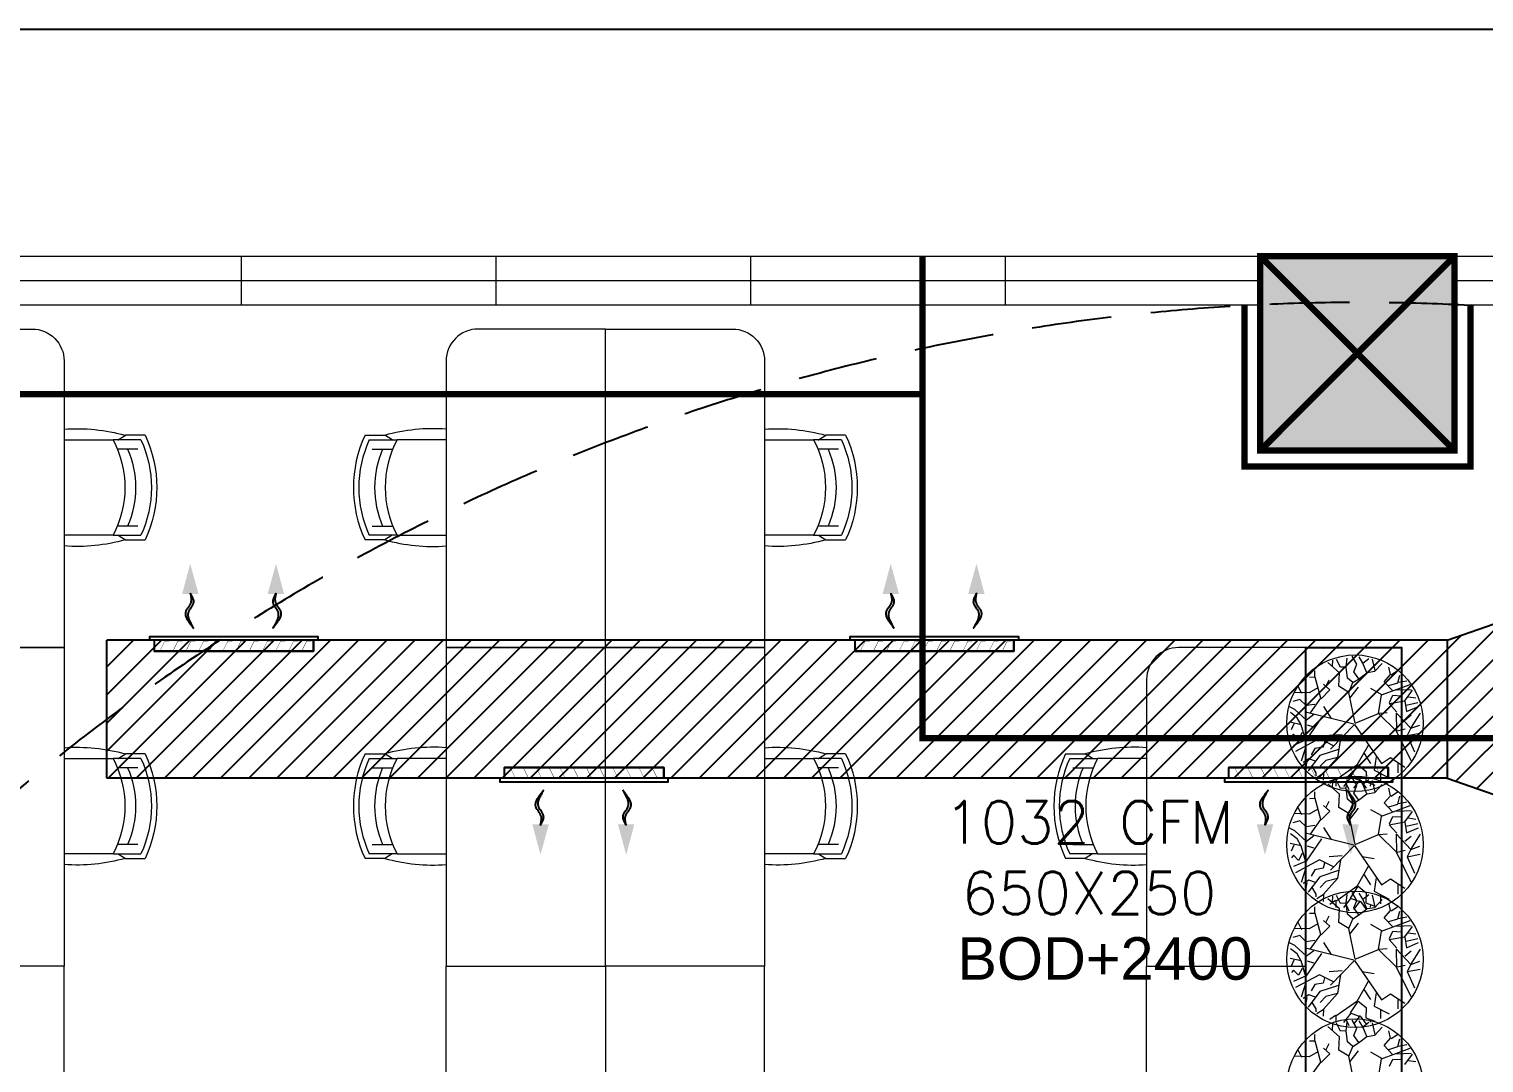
# Model space of a CAD drawing. Header units: millimetres. Extents: x 148480 to 578986, y 39883 to 155062.
# Drawn here: x 240593 to 247446, y 138883 to 143751 of the extents above; entities that cross this region are included whole.
import ezdxf

# ---------------------------------------------------------------- set-up
doc = ezdxf.new("R2010")
doc.units = ezdxf.units.MM
for name, pattern in [('CENTER', [2, 1.25, -0.25, 0.25, -0.25]), ('CONTINU', [0]), ('HIDDEN', [0.375, 0.25, -0.125])]:
    doc.linetypes.add(name, pattern=pattern)
for name, color, linetype in [('CEN', 252, 'CENTER'), ('Flooring', 44, 'Continuous'), ('Hatch 01_UC', 7, 'Continuous'), ('I - MODULAR', 44, 'Continuous'), ('Layer2', 4, 'Continuous'), ('Layer4', 6, 'Continuous'), ('M-HVAC ELLIPTICAL DUCT', 6, 'Continuous'), ('M-HVAC VRV PIPE', 4, 'Continuous'), ('M-HVAC-BOF', 6, 'Continuous'), ('M-HVAC-GRIL', 6, 'Continuous'), ('M-HVAC-INSULATION', 8, 'Continuous'), ('M-HVAC-SUPP', 4, 'Continuous'), ('M-HVAC-TEXT', 7, 'Continuous')]:
    doc.layers.add(name, color=color, linetype=linetype)
doc.layers.add('glass', color=7, linetype='Continuous', lineweight=0, true_color=0x0000d6)
doc.layers.add('I-01$0$i-plants', color=7, linetype='Continuous', lineweight=13, true_color=0x86b300)
for name, color, linetype, lineweight in [('ID - MODULAR', 44, 'Continuous', 5), ('KDBS-SIDE THROW GRILLE', 1, 'Continuous', 18), ('M HVAC GRILLE', 6, 'Continuous', 13)]:
    doc.layers.add(name, color=color, linetype=linetype, lineweight=lineweight)
doc.styles.add('ARAIL', font='arial.ttf')
doc.styles.add('R', font='romans.shx')
pattern_1 = [(225, (811127.6, 15256.2), (66.29126, -66.29126), [])]

# ---------------------------------------------------------------- blocks, each defined once
blk = doc.blocks.new('GFC1')
at = {"layer": 'Hatch 01_UC', "linetype": 'Continuous'}
h = blk.add_hatch(color=8, dxfattribs=at)
h.dxf.hatch_style = 1
h.paths.add_polyline_path([(319025.1, 142752.5), (319025.1, 143667.5), (319940.1, 143667.5), (319940.1, 142752.5)])
at = {"layer": 'CEN', "color": 8, "linetype": 'Continuous', "lineweight": 0}
for p, q in [((319025.1, 143667.5), (319940.1, 143667.5)), ((319025.1, 142752.5), (319025.1, 143667.5)), ((319025.1, 143667.5), (319914.7, 143667.5)), ((319940.1, 143667.5), (319025.1, 142752.5)), ((319025.1, 143667.5), (319940.1, 142752.5)), ((319940.1, 143667.5), (319940.1, 142752.5)), ((319940.1, 142752.5), (319025.1, 142752.5))]:
    blk.add_line(p, q, dxfattribs=at)
at = {"layer": 'CEN', "color": 8, "linetype": 'HIDDEN', "lineweight": 0, "ltscale": 1500}
blk.add_line((317433.8, 143017.5), (311570.5, 143017.5), dxfattribs=at)
blk.add_lwpolyline([(317433.8, 143667.5), (317433.8, 141397.5), (321533.8, 141397.5), (321533.8, 143667.5)], dxfattribs=at)
at = {"layer": 'CEN', "color": 8, "linetype": 'Continuous', "lineweight": 0}
blk.add_lwpolyline([(319025.1, 143667.5), (319940.1, 143667.5), (319940.1, 142752.5), (319025.1, 142752.5)], close=True, dxfattribs=at)
blk.add_lwpolyline([(320015.1, 143438.7), (320015.1, 142677.5), (318950.1, 142677.5), (318950.1, 143438.7)], dxfattribs=at)
at = {"layer": 'DEFPOINTS', "color": 8, "linetype": 'Continuous'}
blk.add_lwpolyline([(330908.9, 62386.8), (289636.8, 62386.8), (289636.8, 144736.9), (330908.9, 144736.9)], close=True, dxfattribs=at)
at = {"layer": 'Flooring', "color": 8, "linetype": 'HIDDEN', "ltscale": 1500}
blk.add_lwpolyline([(328672.2, 130068.3, 1.540604), (310717.1, 129143.3, 0.119203), (311634.4, 128071.9, -0.704413), (307490.1, 113767.5)], format="xyb", dxfattribs=at)
at = {"layer": 'glass', "color": 8, "linetype": 'Continuous'}
for p, q in [((309976.8, 143667.5), (319025.1, 143667.5)), ((314225.1, 143438.7), (314225.1, 143667.5)), ((315425.1, 143438.7), (315425.1, 143667.5)), ((316625.1, 143438.7), (316625.1, 143667.5)), ((317825.1, 143438.7), (317825.1, 143667.5)), ((319940.1, 143667.5), (329064.7, 143667.5)), ((309976.8, 143553.1), (319025.1, 143553.1)), ((319940.1, 143553.1), (329064.7, 143553.1)), ((309976.8, 143438.7), (319025.1, 143438.7)), ((319940.1, 143438.7), (329064.7, 143438.7))]:
    blk.add_line(p, q, dxfattribs=at)
at = {"layer": 'I - MODULAR', "color": 8, "linetype": 'Continuous'}
for points in [[(319940.1, 142752.5), (319025.1, 142752.5), (319025.1, 143667.5), (319940.1, 143667.5)], [(319239.7, 141824.7), (319689.7, 141824.7), (319689.7, 135824.7), (319239.7, 135824.7)]]:
    blk.add_lwpolyline(points, close=True, dxfattribs=at)
at = {"layer": 'I-01$0$i-plants', "color": 8}
for p, q in [((319398.1, 141705.6), (319343.6, 141754.1)), ((319364.9, 141736.1), (319367, 141765.6)), ((319403.6, 141732.1), (319384.8, 141768.9)), ((319430.2, 141733.2), (319403.6, 141732.1)), ((319430.2, 141733.2), (319434.1, 141774.5)), ((319435.2, 141681.1), (319430.2, 141733.2)), ((319480.1, 141745.9), (319457.7, 141784)), ((319466.3, 141710.5), (319480.1, 141745.9)), ((319507.6, 141752.1), (319490.9, 141780.7)), ((319507.6, 141752.1), (319536.1, 141773.9)), ((319526.6, 141706.5), (319507.6, 141752.1)), ((319566.5, 141716.1), (319553.1, 141770.1)), ((319564.9, 141713.2), (319599.4, 141750.4)), ((319639.2, 141697.8), (319631.1, 141733.1)), ((319283.7, 141684.9), (319257.5, 141683.8)), ((319281.4, 141684.2), (319282.6, 141715.8)), ((319311, 141585.8), (319283.7, 141684.9)), ((319336.1, 141644.6), (319349.2, 141673)), ((319395.8, 141642.5), (319398.1, 141705.6)), ((319460.3, 141659.8), (319435.2, 141681.1)), ((319460.3, 141659.8), (319487.4, 141676.7)), ((319489.7, 141677.4), (319466.3, 141710.5)), ((319487.4, 141676.7), (319526.6, 141706.5)), ((319529.2, 141707.2), (319564.9, 141713.2)), ((319609, 141664), (319639.2, 141697.8)), ((319648.4, 141622.4), (319609, 141664)), ((319642.1, 141696.3), (319671.2, 141716.2)), ((319672.6, 141658.6), (319682.8, 141695.3)), ((319674.2, 141661.4), (319714.8, 141668.9)), ((319254.8, 141611.4), (319187.3, 141613.5)), ((319221.2, 141608.1), (319202, 141644.8)), ((319296.2, 141635), (319254.8, 141611.4)), ((319311.5, 141583.9), (319352.6, 141625.1)), ((319352.6, 141625.1), (319323.3, 141652)), ((319441.9, 141613.9), (319395.8, 141642.5)), ((319441.9, 141613.9), (319460.3, 141659.8)), ((319471.5, 141468.5), (319441.9, 141613.9)), ((319447.3, 141586.6), (319487.8, 141638.8)), ((319598.1, 141602.6), (319546.5, 141632)), ((319581.5, 141515.1), (319595.5, 141601.9)), ((319595.5, 141601.9), (319730.9, 141651.6)), ((319630.7, 141646), (319672.6, 141658.6)), ((319633.1, 141566.3), (319649.7, 141600.4)), ((319649.7, 141600.4), (319687.8, 141598.3)), ((319666.2, 141625.4), (319735.1, 141628.1)), ((319705.5, 141574.7), (319741.8, 141623.6)), ((319723.9, 141593.5), (319757.8, 141588)), ((319187.4, 141533.1), (319162.1, 141545.5)), ((319210.7, 141580.5), (319178.6, 141570.8)), ((319242.5, 141482.7), (319187.4, 141533.1)), ((319241, 141551.5), (319210.7, 141580.5)), ((319282.1, 141557.1), (319241, 141551.5)), ((319261.8, 141517.4), (319311, 141585.8)), ((319360.5, 141491.3), (319324.9, 141547.5)), ((319631.7, 141561.4), (319705.5, 141574.7)), ((319668.2, 141521.1), (319631.7, 141561.4)), ((319706.2, 141572.6), (319713.1, 141523.4)), ((319711.7, 141554.2), (319767.1, 141566.4)), ((319713.1, 141523.4), (319770, 141547.2)), ((319217, 141461.5), (319165.2, 141472.8)), ((319199.1, 141494.1), (319167.8, 141518.4)), ((319183.8, 141465.1), (319170.7, 141436.7)), ((319216.4, 141463.7), (319199.1, 141494.1)), ((319237.9, 141392), (319217, 141461.5)), ((319465.1, 141464.6), (319237.7, 141520.9)), ((319314.1, 141495.3), (319240.8, 141390.5)), ((319277.8, 141508.9), (319242.5, 141482.7)), ((319276.6, 141450.5), (319247, 141459.6)), ((319468.4, 141463.2), (319355.8, 141346.8)), ((319468.4, 141463.2), (319595.9, 141278.3)), ((319471.5, 141468.5), (319581.5, 141515.1)), ((319581.5, 141515.1), (319664.9, 141432.9)), ((319583.8, 141515.8), (319623.2, 141518.8)), ((319668.1, 141431.8), (319666.8, 141516.3)), ((319666.8, 141516.3), (319733.9, 141444.7)), ((319706.1, 141483.2), (319736.5, 141508)), ((319733.9, 141444.7), (319779.2, 141516.4)), ((319733.9, 141444.7), (319777.4, 141460.1)), ((319181.7, 141417.6), (319171.8, 141405.8)), ((319205.3, 141393.4), (319181.7, 141417.6)), ((319240.8, 141390.5), (319181.9, 141364)), ((319303.5, 141396.1), (319190.5, 141335.3)), ((319222.2, 141425.3), (319205.3, 141393.4)), ((319369.9, 141362.3), (319303.5, 141396.1)), ((319410.4, 141414.6), (319350.2, 141410.1)), ((319402.4, 141396.6), (319389.1, 141307.7)), ((319505, 141411.7), (319561.7, 141401.9)), ((319664.9, 141432.9), (319733.8, 141292.9)), ((319670.4, 141432.4), (319708, 141441.4)), ((319733.9, 141444.7), (319717.2, 141410.8)), ((319717.2, 141410.8), (319778.1, 141422.3)), ((319717.2, 141410.8), (319750.9, 141333.7)), ((319240.7, 141363.7), (319217.6, 141289.8)), ((319282.5, 141349.4), (319264.9, 141319.6)), ((319320.7, 141356.4), (319282.5, 141349.4)), ((319393.8, 141345), (319305.9, 141316.3)), ((319326.9, 141380.7), (319320.7, 141356.4)), ((319532.7, 141364.3), (319480.5, 141270.5)), ((319515, 141325.4), (319544.9, 141278.7)), ((319254.3, 141300.8), (319227.2, 141283.9)), ((319244.4, 141289), (319238.9, 141262.6)), ((319305.9, 141316.3), (319250.1, 141243.9)), ((319284.4, 141289.8), (319254.3, 141300.8)), ((319266.7, 141268.9), (319287.4, 141235)), ((319334.3, 141293.6), (319307.6, 141265.6)), ((319389.1, 141307.7), (319322.7, 141234.4)), ((319389.1, 141307.7), (319334.3, 141293.6)), ((319480.5, 141270.5), (319381, 141200.3)), ((319483.8, 141269.2), (319448.7, 141216.2)), ((319485.4, 141272), (319524.3, 141241.2)), ((319570.3, 141310.8), (319562.2, 141248.2)), ((319596, 141278.4), (319638.4, 141306.7)), ((319638.4, 141306.7), (319705.6, 141262)), ((319673.5, 141279.2), (319673.5, 141234.7)), ((319287.4, 141235), (319286.3, 141221.1)), ((319320.7, 141231.4), (319292, 141211.6)), ((319322.7, 141234.4), (319321.8, 141200.5)), ((319398.1, 141134.9), (319343.6, 141183.4)), ((319379.7, 141204.6), (319353.2, 141185.5)), ((319364.9, 141165.4), (319367, 141194.9)), ((319381, 141200.3), (319381.5, 141171.6)), ((319403.6, 141161.4), (319384.8, 141198.1)), ((319451.6, 141215), (319416.7, 141170.9)), ((319428.9, 141183.4), (319442.3, 141156.2)), ((319430.2, 141162.5), (319434.1, 141203.8)), ((319448.7, 141216.2), (319499.4, 141198.1)), ((319480.1, 141175.2), (319457.7, 141213.2)), ((319495.4, 141203.4), (319464.7, 141162.9)), ((319507.6, 141181.4), (319490.9, 141209.9)), ((319499.4, 141198.1), (319523.4, 141162.9)), ((319507.6, 141181.4), (319536.1, 141203.2)), ((319524.3, 141241.2), (319522.3, 141193.8)), ((319522.3, 141193.8), (319564.7, 141177.3)), ((319543.8, 141184.6), (319542, 141172.9)), ((319566.5, 141145.4), (319553.1, 141199.4)), ((319562.2, 141248.2), (319632.4, 141211.2)), ((319591.1, 141232.1), (319590.8, 141189.6)), ((319283.7, 141114.2), (319257.5, 141113.1)), ((319281.4, 141113.5), (319282.6, 141145.1)), ((319311, 141015.1), (319283.7, 141114.2)), ((319395.8, 141071.8), (319398.1, 141134.9)), ((319430.2, 141162.5), (319403.6, 141161.4)), ((319435.2, 141110.4), (319430.2, 141162.5)), ((319466.3, 141139.8), (319480.1, 141175.2)), ((319489.7, 141106.7), (319466.3, 141139.8)), ((319487.4, 141106), (319526.6, 141135.8)), ((319526.6, 141135.8), (319507.6, 141181.4)), ((319529.2, 141136.5), (319564.9, 141142.5)), ((319564.9, 141142.5), (319599.4, 141179.7)), ((319609, 141093.3), (319639.2, 141127.1)), ((319639.2, 141127.1), (319631.1, 141162.4)), ((319642.1, 141125.6), (319671.2, 141145.5)), ((319672.6, 141087.9), (319682.8, 141124.5)), ((319221.2, 141037.3), (319202, 141074)), ((319296.2, 141064.3), (319254.8, 141040.7)), ((319311.5, 141013.2), (319352.6, 141054.4)), ((319352.6, 141054.4), (319323.3, 141081.3)), ((319336.1, 141073.9), (319349.2, 141102.3)), ((319441.9, 141043.1), (319395.8, 141071.8)), ((319460.3, 141089.1), (319435.2, 141110.4)), ((319441.9, 141043.1), (319460.3, 141089.1)), ((319447.3, 141015.9), (319487.8, 141068.1)), ((319460.3, 141089.1), (319487.4, 141106)), ((319598.1, 141031.9), (319546.5, 141061.3)), ((319595.5, 141031.1), (319730.9, 141080.9)), ((319648.4, 141051.7), (319609, 141093.3)), ((319630.7, 141075.3), (319672.6, 141087.9)), ((319666.2, 141054.7), (319735.1, 141057.4)), ((319674.2, 141090.7), (319714.8, 141098.2)), ((319705.5, 141004), (319741.8, 141052.9)), ((319210.7, 141009.7), (319178.6, 141000.1)), ((319254.8, 141040.7), (319187.3, 141042.8)), ((319241, 140980.8), (319210.7, 141009.7)), ((319282.1, 140986.4), (319241, 140980.8)), ((319261.8, 140946.7), (319311, 141015.1)), ((319360.5, 140920.6), (319324.9, 140976.8)), ((319471.5, 140897.8), (319441.9, 141043.1)), ((319581.5, 140944.4), (319595.5, 141031.1)), ((319631.7, 140990.7), (319705.5, 141004)), ((319668.2, 140950.4), (319631.7, 140990.7)), ((319633.1, 140995.5), (319649.7, 141029.7)), ((319649.7, 141029.7), (319687.8, 141027.6)), ((319706.2, 141001.9), (319713.1, 140952.7)), ((319711.7, 140983.5), (319767.1, 140995.7)), ((319713.1, 140952.7), (319770, 140976.5)), ((319723.9, 141022.8), (319757.8, 141017.3)), ((319187.4, 140962.4), (319162.1, 140974.8)), ((319199.1, 140923.4), (319167.8, 140947.6)), ((319242.5, 140912), (319187.4, 140962.4)), ((319216.4, 140893), (319199.1, 140923.4)), ((319465.1, 140893.9), (319237.7, 140950.2)), ((319314.1, 140924.6), (319240.8, 140819.8)), ((319277.8, 140938.2), (319242.5, 140912)), ((319471.5, 140897.8), (319581.5, 140944.4)), ((319581.5, 140944.4), (319664.9, 140862.2)), ((319583.8, 140945.1), (319623.2, 140948.1)), ((319668.1, 140861), (319666.8, 140945.5)), ((319666.8, 140945.5), (319733.9, 140874)), ((319706.1, 140912.5), (319736.5, 140937.3)), ((319733.9, 140874), (319779.2, 140945.7)), ((319217, 140890.8), (319165.2, 140902.1)), ((319183.8, 140894.4), (319170.7, 140866)), ((319181.7, 140846.9), (319171.8, 140835.1)), ((319205.3, 140822.7), (319181.7, 140846.9)), ((319222.2, 140854.6), (319205.3, 140822.7)), ((319237.9, 140821.3), (319217, 140890.8)), ((319276.6, 140879.8), (319247, 140888.9)), ((319410.4, 140843.9), (319350.2, 140839.4)), ((319468.4, 140892.5), (319355.8, 140776.1)), ((319468.4, 140892.5), (319595.9, 140707.6)), ((319505, 140841), (319561.7, 140831.2)), ((319664.9, 140862.2), (319733.8, 140722.2)), ((319670.4, 140861.7), (319708, 140870.7)), ((319733.9, 140874), (319717.2, 140840.1)), ((319717.2, 140840.1), (319778.1, 140851.6)), ((319717.2, 140840.1), (319750.9, 140763)), ((319733.9, 140874), (319777.4, 140889.4)), ((319240.8, 140819.8), (319181.9, 140793.3)), ((319303.5, 140825.4), (319190.5, 140764.6)), ((319240.7, 140793), (319217.6, 140719.1)), ((319282.5, 140778.7), (319264.9, 140748.9)), ((319320.7, 140785.7), (319282.5, 140778.7)), ((319369.9, 140791.6), (319303.5, 140825.4)), ((319393.8, 140774.3), (319305.9, 140745.6)), ((319326.9, 140810), (319320.7, 140785.7)), ((319402.4, 140825.8), (319389.1, 140737)), ((319532.7, 140793.6), (319480.5, 140699.8)), ((319254.3, 140730.1), (319227.2, 140713.1)), ((319244.4, 140718.3), (319238.9, 140691.9)), ((319305.9, 140745.6), (319250.1, 140673.2)), ((319284.4, 140719.1), (319254.3, 140730.1)), ((319334.3, 140722.9), (319307.6, 140694.8)), ((319389.1, 140737), (319322.7, 140663.7)), ((319389.1, 140737), (319334.3, 140722.9)), ((319515, 140754.7), (319544.9, 140708)), ((319570.3, 140740), (319562.2, 140677.5)), ((319596, 140707.6), (319638.4, 140736)), ((319638.4, 140736), (319705.6, 140691.3)), ((319673.5, 140708.5), (319673.5, 140664)), ((319266.7, 140698.2), (319287.4, 140664.3)), ((319287.4, 140664.3), (319286.3, 140650.4)), ((319320.7, 140660.7), (319292, 140640.9)), ((319322.7, 140663.7), (319321.8, 140629.8)), ((319398.1, 140593.9), (319343.6, 140642.4)), ((319379.7, 140633.9), (319353.2, 140614.8)), ((319364.9, 140624.4), (319367, 140653.9)), ((319480.5, 140699.8), (319381, 140629.6)), ((319403.6, 140620.3), (319384.8, 140657.1)), ((319451.6, 140644.3), (319416.7, 140600.2)), ((319430.2, 140621.5), (319434.1, 140662.8)), ((319483.8, 140698.5), (319448.7, 140645.5)), ((319448.7, 140645.5), (319499.4, 140627.4)), ((319480.1, 140634.2), (319457.7, 140672.2)), ((319466.3, 140598.8), (319480.1, 140634.2)), ((319485.4, 140701.3), (319524.3, 140670.5)), ((319507.6, 140640.3), (319490.9, 140668.9)), ((319507.6, 140640.3), (319536.1, 140662.1)), ((319526.6, 140594.7), (319507.6, 140640.3)), ((319524.3, 140670.5), (319522.3, 140623.1)), ((319566.5, 140604.4), (319553.1, 140658.4)), ((319562.2, 140677.5), (319632.4, 140640.5)), ((319564.9, 140601.5), (319599.4, 140638.7)), ((319591.1, 140661.4), (319590.8, 140618.8)), ((319283.7, 140573.2), (319257.5, 140572.1)), ((319281.4, 140572.5), (319282.6, 140604.1)), ((319311, 140474.1), (319283.7, 140573.2)), ((319381, 140629.6), (319381.5, 140600.9)), ((319395.8, 140530.8), (319398.1, 140593.9)), ((319430.2, 140621.5), (319403.6, 140620.3)), ((319428.9, 140612.7), (319442.3, 140585.5)), ((319435.2, 140569.4), (319430.2, 140621.5)), ((319460.3, 140548), (319435.2, 140569.4)), ((319495.4, 140632.7), (319464.7, 140592.2)), ((319489.7, 140565.7), (319466.3, 140598.8)), ((319487.4, 140565), (319526.6, 140594.7)), ((319499.4, 140627.4), (319523.4, 140592.2)), ((319522.3, 140623.1), (319564.7, 140606.6)), ((319529.2, 140595.5), (319564.9, 140601.5)), ((319543.8, 140613.9), (319542, 140602.1)), ((319609, 140552.3), (319639.2, 140586.1)), ((319639.2, 140586.1), (319631.1, 140621.4)), ((319642.1, 140584.6), (319671.2, 140604.5)), ((319672.6, 140546.9), (319682.8, 140583.5)), ((319254.8, 140499.7), (319187.3, 140501.8)), ((319221.2, 140496.3), (319202, 140533)), ((319296.2, 140523.3), (319254.8, 140499.7)), ((319311.5, 140472.2), (319352.6, 140513.4)), ((319352.6, 140513.4), (319323.3, 140540.2)), ((319336.1, 140532.9), (319349.2, 140561.3)), ((319441.9, 140502.1), (319395.8, 140530.8)), ((319441.9, 140502.1), (319460.3, 140548)), ((319471.5, 140356.8), (319441.9, 140502.1)), ((319447.3, 140474.9), (319487.8, 140527.1)), ((319460.3, 140548), (319487.4, 140565)), ((319598.1, 140490.9), (319546.5, 140520.2)), ((319595.5, 140490.1), (319730.9, 140539.9)), ((319648.4, 140510.7), (319609, 140552.3)), ((319630.7, 140534.3), (319672.6, 140546.9)), ((319666.2, 140513.7), (319735.1, 140516.4)), ((319674.2, 140549.7), (319714.8, 140557.2)), ((319705.5, 140463), (319741.8, 140511.9)), ((319187.4, 140421.4), (319162.1, 140433.8)), ((319210.7, 140468.7), (319178.6, 140459.1)), ((319241, 140439.8), (319210.7, 140468.7)), ((319282.1, 140445.3), (319241, 140439.8)), ((319261.8, 140405.7), (319311, 140474.1)), ((319360.5, 140379.6), (319324.9, 140435.8)), ((319581.5, 140403.4), (319595.5, 140490.1)), ((319631.7, 140449.7), (319705.5, 140463)), ((319668.2, 140409.4), (319631.7, 140449.7)), ((319633.1, 140454.5), (319649.7, 140488.7)), ((319649.7, 140488.7), (319687.8, 140486.6)), ((319706.2, 140460.8), (319713.1, 140411.6)), ((319711.7, 140442.5), (319767.1, 140454.7)), ((319713.1, 140411.6), (319770, 140435.5)), ((319723.9, 140481.8), (319757.8, 140476.3)), ((319217, 140349.8), (319165.2, 140361)), ((319199.1, 140382.4), (319167.8, 140406.6)), ((319242.5, 140371), (319187.4, 140421.4)), ((319216.4, 140351.9), (319199.1, 140382.4)), ((319465.1, 140352.9), (319237.7, 140409.2)), ((319314.1, 140383.6), (319240.8, 140278.8)), ((319277.8, 140397.2), (319242.5, 140371)), ((319471.5, 140356.8), (319581.5, 140403.4)), ((319581.5, 140403.4), (319664.9, 140321.1)), ((319583.8, 140404.1), (319623.2, 140407.1)), ((319668.1, 140320), (319666.8, 140404.5)), ((319666.8, 140404.5), (319733.9, 140333)), ((319706.1, 140371.5), (319736.5, 140396.3)), ((319733.9, 140333), (319779.2, 140404.7)), ((319183.8, 140353.4), (319170.7, 140325)), ((319181.7, 140305.9), (319171.8, 140294.1)), ((319205.3, 140281.7), (319181.7, 140305.9)), ((319222.2, 140313.6), (319205.3, 140281.7)), ((319237.9, 140280.3), (319217, 140349.8)), ((319276.6, 140338.8), (319247, 140347.8)), ((319410.4, 140302.9), (319350.2, 140298.4)), ((319468.4, 140351.5), (319355.8, 140235.1)), ((319468.4, 140351.5), (319595.9, 140166.6)), ((319505, 140300), (319561.7, 140290.2)), ((319664.9, 140321.1), (319733.8, 140181.2)), ((319670.4, 140320.7), (319708, 140329.6)), ((319733.9, 140333), (319717.2, 140299.1)), ((319717.2, 140299.1), (319778.1, 140310.6)), ((319717.2, 140299.1), (319750.9, 140222)), ((319733.9, 140333), (319777.4, 140348.4)), ((319240.8, 140278.8), (319181.9, 140252.3)), ((319303.5, 140284.3), (319190.5, 140223.6)), ((319240.7, 140251.9), (319217.6, 140178.1)), ((319282.5, 140237.7), (319264.9, 140207.9)), ((319320.7, 140244.7), (319282.5, 140237.7)), ((319369.9, 140250.6), (319303.5, 140284.3)), ((319393.8, 140233.3), (319305.9, 140204.6)), ((319326.9, 140269), (319320.7, 140244.7)), ((319402.4, 140284.8), (319389.1, 140195.9)), ((319532.7, 140252.6), (319480.5, 140158.8)), ((319254.3, 140189.1), (319227.2, 140172.1)), ((319244.4, 140177.3), (319238.9, 140150.9)), ((319305.9, 140204.6), (319250.1, 140132.1)), ((319284.4, 140178.1), (319254.3, 140189.1)), ((319266.7, 140157.2), (319287.4, 140123.3)), ((319334.3, 140181.9), (319307.6, 140153.8)), ((319389.1, 140195.9), (319322.7, 140122.7)), ((319389.1, 140195.9), (319334.3, 140181.9)), ((319480.5, 140158.8), (319381, 140088.6)), ((319483.8, 140157.4), (319448.7, 140104.5)), ((319485.4, 140160.3), (319524.3, 140129.5)), ((319515, 140213.7), (319544.9, 140166.9)), ((319570.3, 140199), (319562.2, 140136.5)), ((319596, 140166.6), (319638.4, 140195)), ((319638.4, 140195), (319705.6, 140150.3)), ((319673.5, 140167.5), (319673.5, 140123)), ((319287.4, 140123.3), (319286.3, 140109.4)), ((319320.7, 140119.7), (319292, 140099.9)), ((319322.7, 140122.7), (319321.8, 140088.8)), ((319379.7, 140092.9), (319353.2, 140073.8)), ((319381, 140088.6), (319381.5, 140059.8)), ((319451.6, 140103.3), (319416.7, 140059.2)), ((319448.7, 140104.5), (319499.4, 140086.4)), ((319495.4, 140091.7), (319464.7, 140051.2)), ((319499.4, 140086.4), (319523.4, 140051.1)), ((319524.3, 140129.5), (319522.3, 140082)), ((319562.2, 140136.5), (319632.4, 140099.4)), ((319591.1, 140120.4), (319590.8, 140077.8)), ((319398.1, 139992.6), (319343.6, 140041.1)), ((319364.9, 140023.1), (319367, 140052.6)), ((319403.6, 140019.1), (319384.8, 140055.9)), ((319430.2, 140020.2), (319403.6, 140019.1)), ((319428.9, 140071.7), (319442.3, 140044.5)), ((319430.2, 140020.2), (319434.1, 140061.5)), ((319435.2, 139968.1), (319430.2, 140020.2)), ((319480.1, 140032.9), (319457.7, 140071)), ((319466.3, 139997.5), (319480.1, 140032.9)), ((319507.6, 140039.1), (319490.9, 140067.6)), ((319507.6, 140039.1), (319536.1, 140060.9)), ((319526.6, 139993.5), (319507.6, 140039.1)), ((319522.3, 140082), (319564.7, 140065.6)), ((319543.8, 140072.9), (319542, 140061.1)), ((319566.5, 140003.1), (319553.1, 140057.1)), ((319564.9, 140000.2), (319599.4, 140037.4)), ((319639.2, 139984.8), (319631.1, 140020.1)), ((319283.7, 139971.9), (319257.5, 139970.8)), ((319281.4, 139971.2), (319282.6, 140002.8)), ((319311, 139872.8), (319283.7, 139971.9)), ((319336.1, 139931.6), (319349.2, 139960)), ((319395.8, 139929.5), (319398.1, 139992.6)), ((319460.3, 139946.8), (319435.2, 139968.1)), ((319460.3, 139946.8), (319487.4, 139963.7)), ((319489.7, 139964.4), (319466.3, 139997.5)), ((319487.4, 139963.7), (319526.6, 139993.5)), ((319529.2, 139994.2), (319564.9, 140000.2)), ((319609, 139951), (319639.2, 139984.8)), ((319648.4, 139909.4), (319609, 139951)), ((319642.1, 139983.3), (319671.2, 140003.2)), ((319672.6, 139945.6), (319682.8, 139982.2)), ((319674.2, 139948.4), (319714.8, 139955.9)), ((319254.8, 139898.4), (319187.3, 139900.5)), ((319221.2, 139895), (319202, 139931.7)), ((319296.2, 139922), (319254.8, 139898.4)), ((319311.5, 139870.9), (319352.6, 139912.1)), ((319352.6, 139912.1), (319323.3, 139939)), ((319441.9, 139900.8), (319395.8, 139929.5)), ((319441.9, 139900.8), (319460.3, 139946.8)), ((319471.5, 139755.5), (319441.9, 139900.8)), ((319447.3, 139873.6), (319487.8, 139925.8)), ((319598.1, 139889.6), (319546.5, 139919)), ((319581.5, 139802.1), (319595.5, 139888.8)), ((319595.5, 139888.8), (319730.9, 139938.6)), ((319630.7, 139933), (319672.6, 139945.6)), ((319633.1, 139853.2), (319649.7, 139887.4)), ((319649.7, 139887.4), (319687.8, 139885.3)), ((319666.2, 139912.4), (319735.1, 139915.1)), ((319705.5, 139861.7), (319741.8, 139910.6)), ((319723.9, 139880.5), (319757.8, 139875)), ((319261.8, 139804.4), (319311, 139872.8))]:
    blk.add_line(p, q, dxfattribs=at)
at = {"layer": 'I-01$0$i-plants', "color": 8, "linetype": 'CONTINU'}
for centre in [(319471.5, 141468.5), (319471.5, 140897.8), (319471.5, 140356.8), (319471.5, 139755.5)]:
    blk.add_circle(centre, 321.5, dxfattribs=at)
at = {"layer": 'ID - MODULAR', "color": 8, "ltscale": 500}
for p, q in [((313389.7, 142803), (313620.8, 142803)), ((313751.5, 142803), (313620.8, 142803)), ((313642.7, 142803), (313644.4, 142803)), ((313644.4, 142803), (313678.6, 142824.2)), ((313771.8, 142824.2), (313678.6, 142824.2)), ((314807.5, 142824.2), (314900.7, 142824.2)), ((314827.8, 142803), (314958.6, 142803)), ((314934.9, 142803), (314900.7, 142824.2)), ((314936.6, 142803), (314934.9, 142803)), ((315189.7, 142803), (314958.6, 142803)), ((316689.7, 142803), (316920.8, 142803)), ((317051.5, 142803), (316920.8, 142803)), ((316942.7, 142803), (316944.4, 142803)), ((316944.4, 142803), (316978.6, 142824.2)), ((317071.8, 142824.2), (316978.6, 142824.2)), ((313620.8, 142353.4), (313389.7, 142353.4)), ((313620.8, 142353.4), (313751.5, 142353.4)), ((313642.7, 142353.4), (313644.4, 142353.4)), ((313644.4, 142353.4), (313678.6, 142332.2)), ((314958.6, 142353.4), (314827.8, 142353.4)), ((314934.9, 142353.4), (314900.7, 142332.2)), ((314936.6, 142353.4), (314934.9, 142353.4)), ((314958.6, 142353.4), (315189.7, 142353.4)), ((316920.8, 142353.4), (316689.7, 142353.4)), ((316920.8, 142353.4), (317051.5, 142353.4)), ((316942.7, 142353.4), (316944.4, 142353.4)), ((316944.4, 142353.4), (316978.6, 142332.2)), ((313678.6, 142332.2), (313771.8, 142332.2)), ((314900.7, 142332.2), (314807.5, 142332.2)), ((316978.6, 142332.2), (317071.8, 142332.2)), ((313644.4, 141303), (313678.6, 141324.2)), ((313771.8, 141324.2), (313678.6, 141324.2)), ((314807.5, 141324.2), (314900.7, 141324.2)), ((314934.9, 141303), (314900.7, 141324.2)), ((316944.4, 141303), (316978.6, 141324.2)), ((317071.8, 141324.2), (316978.6, 141324.2)), ((318107.5, 141324.2), (318200.7, 141324.2)), ((318234.9, 141303), (318200.7, 141324.2)), ((313389.7, 141303), (313620.8, 141303)), ((313751.5, 141303), (313620.8, 141303)), ((313642.7, 141303), (313644.4, 141303)), ((314827.8, 141303), (314958.6, 141303)), ((314936.6, 141303), (314934.9, 141303)), ((315189.7, 141303), (314958.6, 141303)), ((316689.7, 141303), (316920.8, 141303)), ((317051.5, 141303), (316920.8, 141303)), ((316942.7, 141303), (316944.4, 141303)), ((318127.8, 141303), (318258.6, 141303)), ((318236.6, 141303), (318234.9, 141303)), ((318489.7, 141303), (318258.6, 141303)), ((313620.8, 140853.4), (313389.7, 140853.4)), ((313620.8, 140853.4), (313751.5, 140853.4)), ((313642.7, 140853.4), (313644.4, 140853.4)), ((313644.4, 140853.4), (313678.6, 140832.2)), ((314958.6, 140853.4), (314827.8, 140853.4)), ((314934.9, 140853.4), (314900.7, 140832.2)), ((314936.6, 140853.4), (314934.9, 140853.4)), ((314958.6, 140853.4), (315189.7, 140853.4)), ((316920.8, 140853.4), (316689.7, 140853.4)), ((316920.8, 140853.4), (317051.5, 140853.4)), ((316942.7, 140853.4), (316944.4, 140853.4)), ((316944.4, 140853.4), (316978.6, 140832.2)), ((318258.6, 140853.4), (318127.8, 140853.4)), ((318234.9, 140853.4), (318200.7, 140832.2)), ((318236.6, 140853.4), (318234.9, 140853.4)), ((318258.6, 140853.4), (318489.7, 140853.4)), ((313678.6, 140832.2), (313771.8, 140832.2)), ((314900.7, 140832.2), (314807.5, 140832.2)), ((316978.6, 140832.2), (317071.8, 140832.2)), ((318200.7, 140832.2), (318107.5, 140832.2))]:
    blk.add_line(p, q, dxfattribs=at)
at = {"layer": 'ID - MODULAR', "color": 8, "ltscale": 500, "extrusion": (0, 0, -1)}
for p, q in [((313737.6, 142759.2), (313641.2, 142759.2)), ((314841.7, 142759.2), (314938.1, 142759.2)), ((317037.6, 142759.2), (316941.2, 142759.2)), ((313737.6, 142397.1), (313641.2, 142397.1)), ((314841.7, 142397.1), (314938.1, 142397.1)), ((317037.6, 142397.1), (316941.2, 142397.1)), ((313737.6, 141259.2), (313641.2, 141259.2)), ((314841.7, 141259.2), (314938.1, 141259.2)), ((317037.6, 141259.2), (316941.2, 141259.2)), ((318141.7, 141259.2), (318238.1, 141259.2)), ((313737.6, 140897.1), (313641.2, 140897.1)), ((314841.7, 140897.1), (314938.1, 140897.1)), ((317037.6, 140897.1), (316941.2, 140897.1)), ((318141.7, 140897.1), (318238.1, 140897.1))]:
    blk.add_line(p, q, dxfattribs=at)
at = {"layer": 'ID - MODULAR', "color": 8, "ltscale": 500}
for points in [[(312639.7, 143324.7), (313239.7, 143324.7, -0.414214), (313389.7, 143174.7), (313389.7, 141824.7), (312639.7, 141824.7)], [(315939.7, 143324.7), (315339.7, 143324.7, 0.414214), (315189.7, 143174.7), (315189.7, 141824.7), (315939.7, 141824.7)], [(315939.7, 143324.7), (316539.7, 143324.7, -0.414214), (316689.7, 143174.7), (316689.7, 141824.7), (315939.7, 141824.7)], [(319239.7, 141824.7), (318639.7, 141824.7, 0.414214), (318489.7, 141674.7), (318489.7, 140324.7), (319239.7, 140324.7)]]:
    blk.add_lwpolyline(points, format="xyb", close=True, dxfattribs=at)
for points in [[(312639.7, 141824.7), (313389.7, 141824.7), (313389.7, 140324.7), (312639.7, 140324.7)], [(315939.7, 141824.7), (315189.7, 141824.7), (315189.7, 140324.7), (315939.7, 140324.7)], [(315939.7, 141824.7), (316689.7, 141824.7), (316689.7, 140324.7), (315939.7, 140324.7)], [(312639.7, 138824.7), (313389.7, 138824.7), (313389.7, 140324.7), (312639.7, 140324.7)], [(315939.7, 138824.7), (315189.7, 138824.7), (315189.7, 140324.7), (315939.7, 140324.7)], [(315939.7, 138824.7), (316689.7, 138824.7), (316689.7, 140324.7), (315939.7, 140324.7)], [(319239.7, 138824.7), (318489.7, 138824.7), (318489.7, 140324.7), (319239.7, 140324.7)]]:
    blk.add_lwpolyline(points, close=True, dxfattribs=at)
at = {"layer": 'ID - MODULAR', "color": 8, "ltscale": 500, "extrusion": (0, 0, -1)}
for centre, major_axis, start_param, end_param in [((313451.3, 142017), (-838.5, 0), 1.49727, 1.845387), ((316751.3, 142017), (-838.5, 0), 1.49727, 1.845387), ((313195.7, 142578.2), (-480.9, 0), 2.65511, 3.628104), ((313270.6, 142578.2), (455.9, 0), 5.8748, 6.691551), ((313270.6, 142578.2), (530.9, 0), 5.845838, 6.720513), ((313245.6, 142578.2), (-580.8, 0), 2.704257, 3.578932), ((316495.7, 142578.2), (-480.9, 0), 2.65511, 3.628104), ((316570.6, 142578.2), (455.9, 0), 5.8748, 6.691551), ((316570.6, 142578.2), (530.9, 0), 5.845838, 6.720513), ((316545.6, 142578.2), (-580.8, 0), 2.704257, 3.578932), ((313451.3, 143139.3), (-838.5, 0), 4.437818, 4.785935), ((316751.3, 143139.3), (-838.5, 0), 4.437818, 4.785935), ((313451.3, 140517), (-838.5, 0), 1.49727, 1.845387), ((313245.6, 141078.2), (-580.8, 0), 2.704257, 3.578932), ((316751.3, 140517), (-838.5, 0), 1.49727, 1.845387), ((316545.6, 141078.2), (-580.8, 0), 2.704257, 3.578932), ((313195.7, 141078.2), (-480.9, 0), 2.65511, 3.628104), ((313270.6, 141078.2), (455.9, 0), 5.8748, 6.691551), ((313270.6, 141078.2), (530.9, 0), 5.845838, 6.720513), ((316495.7, 141078.2), (-480.9, 0), 2.65511, 3.628104), ((316570.6, 141078.2), (455.9, 0), 5.8748, 6.691551), ((316570.6, 141078.2), (530.9, 0), 5.845838, 6.720513), ((313451.3, 141639.3), (-838.5, 0), 4.437818, 4.785935), ((316751.3, 141639.3), (-838.5, 0), 4.437818, 4.785935)]:
    blk.add_ellipse(centre, major_axis=major_axis, ratio=1, start_param=start_param, end_param=end_param, dxfattribs=at)
at = {"layer": 'ID - MODULAR', "color": 8, "ltscale": 500}
for centre, major_axis, start_param, end_param in [((315128.1, 142017), (838.5, 0), 1.49727, 1.845387), ((315333.7, 142578.2), (580.8, 0), 2.704257, 3.578932), ((315308.7, 142578.2), (-530.9, 0), 5.845838, 6.720513), ((315308.7, 142578.2), (-455.9, 0), 5.8748, 6.691551), ((315383.7, 142578.2), (480.9, 0), 2.65511, 3.628104), ((315128.1, 143139.3), (838.5, 0), 4.437818, 4.785935), ((315333.7, 141078.2), (580.8, 0), 2.704257, 3.578932), ((315128.1, 140517), (838.5, 0), 1.49727, 1.845387), ((318633.7, 141078.2), (580.8, 0), 2.704257, 3.578932), ((318428.1, 140517), (838.5, 0), 1.49727, 1.845387), ((315308.7, 141078.2), (-530.9, 0), 5.845838, 6.720513), ((315308.7, 141078.2), (-455.9, 0), 5.8748, 6.691551), ((315383.7, 141078.2), (480.9, 0), 2.65511, 3.628104), ((318608.7, 141078.2), (-530.9, 0), 5.845838, 6.720513), ((318608.7, 141078.2), (-455.9, 0), 5.8748, 6.691551), ((318683.7, 141078.2), (480.9, 0), 2.65511, 3.628104), ((315128.1, 141639.3), (838.5, 0), 4.437818, 4.785935), ((318428.1, 141639.3), (838.5, 0), 4.437818, 4.785935)]:
    blk.add_ellipse(centre, major_axis=major_axis, ratio=1, start_param=start_param, end_param=end_param, dxfattribs=at)
blk = doc.blocks.new('BEAM')
at = {"layer": 'CEN', "color": 11, "linetype": 'HIDDEN', "lineweight": 0, "ltscale": 1500, "const_width": 30}
for points in [[(377433.8, 143667.5), (377433.8, 141397.5), (381533.8, 141397.5), (381533.8, 143667.5)], [(377433.8, 143017.5), (371570.5, 143017.5)]]:
    blk.add_lwpolyline(points, dxfattribs=at)
at = {"layer": 'CEN', "color": 11, "linetype": 'Continuous', "lineweight": 0, "const_width": 30}
blk.add_lwpolyline([(379025.1, 143667.5), (379940.1, 143667.5), (379940.1, 142752.5), (379025.1, 142752.5)], close=True, dxfattribs=at)
for points in [[(379025.1, 143667.5), (379940.1, 142752.5)], [(379940.1, 143667.5), (379025.1, 142752.5)], [(379025.1, 143667.5), (379914.7, 143667.5)], [(379025.1, 142752.5), (379025.1, 143667.5)], [(379025.1, 143667.5), (379940.1, 143667.5)], [(379940.1, 143667.5), (379940.1, 142752.5)], [(380015.1, 143438.7), (380015.1, 142677.5), (378950.1, 142677.5), (378950.1, 143438.7)], [(379940.1, 142752.5), (379025.1, 142752.5)]]:
    blk.add_lwpolyline(points, dxfattribs=at)
blk = doc.blocks.new('BEE')
at = {"layer": 'M-HVAC VRV PIPE', "linetype": 'Continuous'}
blk.add_blockref('BEAM', (0, 0), dxfattribs=at)
blk = doc.blocks.new('RAAAA')
at = {"linetype": 'Continuous', "ltscale": 1000}
for points in [[(363, 0, 0), (363, 0, 0), (364, 0, 0), (364, 0, 0), (365, 0, 0), (366, 0, 0), (367, -1, 0), (368, -1, 0), (369, -1, 0), (371, -1, 0), (373, -2, 0), (374, -2, 0), (377, -2, 0), (379, -3, 0), (381, -3, 0), (384, -4, 0), (387, -4, 0), (390, -5, 0), (393, -5, 0), (397, -6, 0), (400, -6, 0), (404, -7, 0), (408, -8, 0), (412, -8, 0), (416, -9, 0), (421, -10, 0), (421, -10, 0), (425, -11, 0), (430, -11, 0), (435, -11, 0), (439, -11, 0), (444, -11, 0), (449, -11, 0), (454, -10, 0), (459, -10, 0), (464, -9, 0), (468, -7, 0), (473, -6, 0), (478, -4, 0), (483, -2, 0), (488, 0, 0), (494, 2, 0), (499, 4, 0), (504, 7, 0), (509, 10, 0), (514, 13, 0), (519, 16, 0), (525, 20, 0), (530, 24, 0), (535, 28, 0), (541, 32, 0), (546, 36, 0), (546, 36, 0), (552, 40, 0), (557, 44, 0), (563, 48, 0), (568, 51, 0), (574, 54, 0), (580, 56, 0), (586, 58, 0), (592, 60, 0), (598, 61, 0), (604, 62, 0), (610, 62, 0), (616, 62, 0), (622, 62, 0), (628, 61, 0), (635, 60, 0), (641, 59, 0), (648, 57, 0), (654, 55, 0), (661, 52, 0), (668, 49, 0), (675, 46, 0), (681, 42, 0), (688, 38, 0), (695, 33, 0), (702, 28, 0), (702, 28, 0), (709, 23, 0), (716, 19, 0), (722, 14, 0), (728, 10, 0), (734, 5, 0), (740, 1, 0), (745, -2, 0), (750, -6, 0), (755, -9, 0), (759, -13, 0), (763, -15, 0), (767, -18, 0), (771, -21, 0), (774, -23, 0), (777, -25, 0), (779, -27, 0), (782, -29, 0), (784, -31, 0), (786, -32, 0), (787, -33, 0), (789, -34, 0), (790, -35, 0), (790, -35, 0), (791, -35, 0), (791, -36, 0)], [(363, 0, 0), (363, 0, 0), (364, 0, 0), (364, 0, 0), (365, -1, 0), (366, -1, 0), (367, -2, 0), (368, -2, 0), (369, -3, 0), (371, -4, 0), (373, -5, 0), (374, -5, 0), (377, -6, 0), (379, -8, 0), (381, -9, 0), (384, -10, 0), (387, -12, 0), (390, -13, 0), (393, -15, 0), (397, -16, 0), (400, -18, 0), (404, -20, 0), (408, -22, 0), (412, -24, 0), (416, -26, 0), (421, -28, 0), (421, -28, 0), (425, -30, 0), (430, -32, 0), (435, -34, 0), (439, -35, 0), (444, -36, 0), (449, -37, 0), (454, -37, 0), (459, -38, 0), (464, -38, 0), (468, -37, 0), (473, -37, 0), (478, -36, 0), (483, -35, 0), (488, -33, 0), (494, -32, 0), (499, -30, 0), (504, -28, 0), (509, -25, 0), (514, -22, 0), (519, -19, 0), (525, -16, 0), (530, -13, 0), (535, -9, 0), (541, -5, 0), (546, 0, 0), (546, 0, 0), (552, 4, 0), (557, 8, 0), (563, 12, 0), (568, 15, 0), (574, 18, 0), (580, 21, 0), (586, 23, 0), (592, 25, 0), (598, 27, 0), (604, 28, 0), (610, 29, 0), (616, 30, 0), (622, 30, 0), (628, 31, 0), (635, 30, 0), (641, 30, 0), (648, 29, 0), (654, 28, 0), (661, 26, 0), (668, 24, 0), (675, 22, 0), (681, 20, 0), (688, 17, 0), (695, 14, 0), (702, 10, 0), (702, 10, 0), (709, 7, 0), (716, 3, 0), (722, 0, 0), (728, -3, 0), (734, -6, 0), (740, -9, 0), (745, -12, 0), (750, -14, 0), (755, -17, 0), (759, -19, 0), (763, -21, 0), (767, -23, 0), (771, -25, 0), (774, -27, 0), (777, -28, 0), (779, -30, 0), (782, -31, 0), (784, -32, 0), (786, -33, 0), (787, -34, 0), (789, -34, 0), (790, -35, 0), (790, -35, 0), (791, -35, 0), (791, -36, 0)]]:
    blk.add_polyline3d(points, dxfattribs=at)
blk.add_solid([(373, 101), (0, 0), (373, -101)], dxfattribs=at)
blk = doc.blocks.new('600X200 SIDE THROW GRILLE')
at = {"layer": 'M-HVAC-GRIL', "linetype": 'ByBlock'}
blk.add_lwpolyline([(375, -5), (396.4, -5), (396.4, 12.1), (-396.4, 12.1), (-396.4, -5), (-375, -5), (375, -5), (375, -56.4), (-375, -56.4), (-375, -5), (-375, -56.4), (375, -56.4), (375, -56.4)], dxfattribs=at)
at = {"layer": 'M-HVAC-GRIL', "lineweight": 0, "const_width": 1.71}
for points in [[(-364.6, -8.9), (-343.2, -8.9), (-321.8, -51.7), (-300.3, -51.7)], [(-303.2, -8.9), (-281.8, -8.9), (-260.3, -51.7), (-238.9, -51.7)], [(-241.8, -8.9), (-220.3, -8.9), (-198.9, -51.7), (-177.5, -51.7)], [(-179.6, -8.9), (-158.2, -8.9), (-136.8, -51.7), (-115.3, -51.7)], [(-117.5, -8.9), (-96, -8.9), (-74.6, -51.7), (-53.2, -51.7)], [(-55.3, -8.9), (-33.9, -8.9), (-12.5, -51.7), (9, -51.7)], [(6.8, -8.9), (28.2, -8.9), (49.7, -51.7), (71.1, -51.7)], [(69, -8.9), (90.4, -8.9), (111.8, -51.7), (133.2, -51.7)], [(120.6, -8.9), (142.1, -8.9), (163.5, -51.7), (184.9, -51.7)], [(180.8, -8.9), (202.2, -8.9), (223.6, -51.7), (245.1, -51.7)], [(242.2, -8.9), (263.6, -8.9), (285.1, -51.7), (306.5, -51.7)], [(303.6, -8.9), (325.1, -8.9), (346.5, -51.7), (367.9, -51.7)]]:
    blk.add_lwpolyline(points, dxfattribs=at)
at = {"layer": 'M-HVAC-SUPP'}
for p, xscale, yscale, zscale, rotation in [((-198.5, 355.3), -0.3839999997941415, 0.3839999997941436, 0.3839999997941436, 90.2028781887322), ((205.5, 355.3), 0.3839999997941415, 0.3839999997941415, 0.3839999997941415, 269.7971218112675)]:
    blk.add_blockref('RAAAA', p, dxfattribs=dict(at, xscale=xscale, yscale=yscale, zscale=zscale, rotation=rotation))
blk = doc.blocks.new('jyfhg')
at = {"layer": 'KDBS-SIDE THROW GRILLE', "xscale": -1, "rotation": 90.00000000000006}
blk.add_blockref('600X200 SIDE THROW GRILLE', (-100, -325), dxfattribs=at)

msp = doc.modelspace()

# ---------------------------------------------------------------- block references
at = {"layer": 'Layer4', "linetype": 'Continuous', "rotation": 360}
msp.add_blockref('GFC1', (-72632.4, -986), dxfattribs=at)

# ---------------------------------------------------------------- next in the draw order: hatches: boundary and pattern name
at = {"layer": 'M-HVAC-INSULATION'}
h = msp.add_hatch(dxfattribs=at)
h.set_pattern_fill('ANSI31', color=26, scale=750, angle=180, style=0)
h.set_pattern_definition(pattern_1)
h.paths.add_polyline_path([(247272.6, 140873.4), (247272.6, 140223.4), (247722.6, 140066.9), (247722.6, 141029.9)])
h = msp.add_hatch(dxfattribs=at)
h.set_pattern_fill('ANSI31', color=26, scale=750, angle=180, style=0)
h.set_pattern_definition(pattern_1)
h.paths.add_polyline_path([(240959.6, 140223.4), (240959.6, 140873.4), (247272.6, 140873.4), (247272.6, 140223.4)])

# ---------------------------------------------------------------- next in the draw order: linework, layer by layer
at = {"layer": 'M-HVAC ELLIPTICAL DUCT', "linetype": 'Continuous'}
for p, q in [((247272.6, 140873.4), (247722.6, 141029.9)), ((240959.6, 140223.4), (240959.6, 140873.4)), ((247272.6, 140873.4), (240959.6, 140873.4)), ((247272.6, 140873.4), (247272.6, 140223.4)), ((247272.6, 140223.4), (240959.6, 140223.4)), ((247272.6, 140223.4), (247722.6, 140066.9))]:
    msp.add_line(p, q, dxfattribs=at)

# ---------------------------------------------------------------- next in the draw order: block references
at = {"layer": 'Layer2', "linetype": 'Continuous', "rotation": 360}
msp.add_blockref('BEE', (-132632.4, -986), dxfattribs=at)
at = {"layer": 'M HVAC GRILLE', "color": 0, "rotation": 270}
for p in [(241882.2, 140778.4), (245182.2, 140778.4)]:
    msp.add_blockref('jyfhg', p, dxfattribs=at)
at = {"layer": 'M HVAC GRILLE', "color": 0, "xscale": -1, "rotation": 269.9999999999999}
for p in [(243532.2, 140318.4), (246945.1, 140318.4)]:
    msp.add_blockref('jyfhg', p, dxfattribs=at)

# ---------------------------------------------------------------- next in the draw order: texts
at = {"layer": 'M-HVAC-BOF', "color": 6, "lineweight": -2, "insert": (244965.7, 139474.7), "char_height": 200, "width": 1028.731, "attachment_point": 1, "style": 'ARAIL'}
msp.add_mtext('BOD+2400', dxfattribs=at)
at = {"layer": 'M-HVAC-TEXT', "color": 7, "insert": (245585.9, 140116.1, 0), "char_height": 200, "width": 2790.775, "attachment_point": 2, "style": 'R'}
msp.add_mtext('1032 CFM\\P650X250', dxfattribs=at)

doc.saveas('drawing.dxf')
